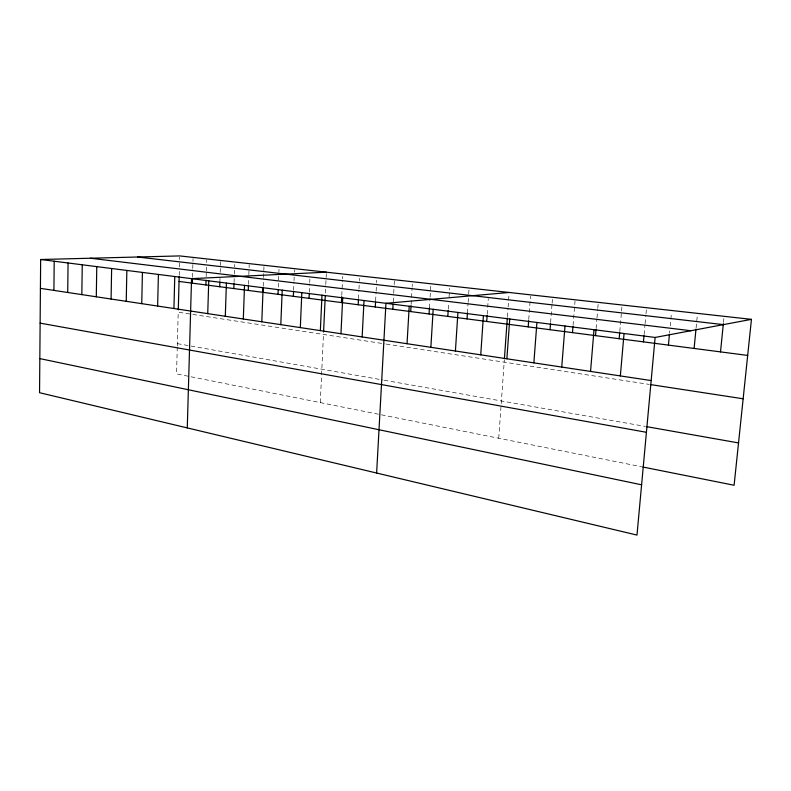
<?xml version="1.0" encoding="UTF-8"?>
<svg xmlns="http://www.w3.org/2000/svg" width="791" height="791" viewBox="0 0 791 791"><rect width="100%" height="100%" fill="white"/><g stroke="black" fill="none" stroke-linecap="round" stroke-linejoin="round"><path stroke-width="0.59" stroke-dasharray="3.96 2.97" d="M177.273 347.14L176.561 373.896L641.649 466.789M177.313 345.974L178.222 312.208L385.009 343.897M179.211 275.357L179.409 268.07M179.438 266.854L179.606 260.773M179.636 259.567L179.705 257.134M192.52 277.028L192.727 269.672M192.767 268.436L193.044 258.627M206.154 276.652L206.303 271.916M206.332 270.74L206.441 267.19M206.589 262.454L206.659 260.091M219.928 280.756L220.007 278.363M220.205 272.391L220.551 261.643M234.067 282.535L234.314 275.298M234.354 274.091L234.561 268.06M234.601 266.854L234.69 264.441M248.493 284.345L248.799 275.822M248.839 274.596L249.195 264.847M263.215 286.204L263.502 278.818M263.551 277.582L263.976 266.498M278.294 287.173L278.867 272.895M278.916 271.709L279.015 269.326M293.609 290.297L293.965 281.883M294.015 280.676L294.173 277.068M294.371 272.262L294.479 269.86M309.301 292.275L309.686 283.771M309.736 282.555L309.894 278.907M320.286 402.599L323.46 334.464M325.398 293.065L325.744 285.699M325.803 284.473L326.317 273.419M341.781 295.429L342.533 279.965M342.592 278.778L342.711 276.395M358.481 298.731L358.906 290.317M358.976 289.111L359.341 281.893M359.401 280.696L359.529 278.284M375.616 300.887L376.071 292.383M376.14 291.167L376.526 283.87M376.595 282.654L376.724 280.222M393.216 301.875L393.631 294.499M393.7 293.263L394.106 285.887M394.175 284.661L394.383 280.973M411.132 304.416L412.111 287.706M412.18 286.52L412.319 284.127M429.424 307.926L430.007 298.276M430.086 297.07L430.739 286.204M448.289 309.083L448.675 302.973M449.061 296.872L449.604 288.32M467.432 312.969L468.064 303.467M468.143 302.281L468.608 295.152M468.687 293.965L469.004 289.209M487.226 314.254L488.294 298.632M498.735 438.244L504.342 359.786M507.417 316.796L508.03 308.282M508.109 307.066L509.068 293.688M528.744 319.475L530.484 296.081M550.615 322.51L552.009 304.495M552.098 303.289L552.474 298.494M573.07 325.328L575.027 301.005M596.107 328.502L596.908 318.991M597.007 317.804L597.699 309.489M597.798 308.302L598.194 303.556M619.788 331.478L621.459 312.227M621.568 311.021L621.983 306.206M644.121 334.544L645.001 324.794M645.11 323.568L645.881 315.036M645.99 313.819L646.425 308.935M669.552 333.179L669.769 330.796M670.214 326.021L671.45 312.89M696.1 327.889L697.276 315.797M723.478 322.451L723.973 317.547M386.176 344.075L649.193 384.386M177.372 343.64L383.022 380.026M384.179 380.224L645.347 426.428"/><path stroke-width="1.19" d="M751.45 319.356L179.735 255.918L40.657 259.507L39.55 392.702L636.992 535.082L655.116 337.45L751.45 319.356L734.107 485.249L642.816 467.016M53.917 290.396L54.203 261.228M67.719 292.482L68.066 262.978M81.839 294.618L82.254 264.777M96.294 296.793L96.769 266.626M111.086 299.028L111.63 268.505M126.234 301.312L126.847 270.443M141.747 303.655L142.429 272.411M157.636 306.058L158.398 274.437M173.921 308.52L174.771 276.514M178.282 309.845L179.181 276.573M187.279 427.911L191.551 278.65L326.376 272.193M192.342 283.168L192.48 278.254M205.897 284.928L206.046 280.202M207.736 313.622L208.755 280.825M219.74 286.728L219.888 281.952M225.306 316.271L226.404 283.069M233.859 288.567L234.017 283.742M243.321 318.991L244.528 285.363M248.265 290.445L248.443 285.571M261.811 321.789L263.116 287.726M262.978 292.354L263.166 287.43M278.007 294.311L278.195 289.555M280.805 324.656L282.219 290.149M293.352 296.309L293.56 291.503M300.313 327.603L301.836 292.63M309.034 298.345L309.251 293.491M320.355 330.628L321.986 295.191M323.578 332.042L325.279 295.518M341.425 302.567L341.722 296.615M340.951 333.733L342.711 297.821M358.175 304.743L358.422 299.927M362.14 336.936L364.028 300.521M375.29 306.967L375.547 302.103M376.625 473.038L385.959 303.309L509.157 292.472M392.801 309.251L393.078 304.327M407.039 343.709L409.214 306.255M410.717 311.585L411.063 305.613M429.058 313.968L429.424 307.926M430.858 347.308L433.191 309.301M447.825 316.41L448.21 310.299M455.418 351.016L457.92 312.435M467.046 318.911L467.432 312.969M480.74 354.843L483.42 315.668M486.722 321.472L487.137 315.461M504.431 358.6L507.328 318.012M506.883 358.788L509.74 319.01M528.2 326.871L528.655 320.711M533.866 362.861L536.921 322.451M550.052 329.709L550.516 323.707M561.739 367.073L565.001 326.021M572.486 332.625L572.971 326.545M590.551 371.414L594.021 329.699M595.514 335.631L596.009 329.689M619.165 338.706L619.689 332.685M620.342 375.913L624.05 333.505M643.459 341.87L644.012 335.77M668.435 345.113L669.433 334.375M694.102 348.455L695.981 329.096M720.512 351.896L723.35 323.677M137.565 257.006L723.409 324.626M90.441 258.222L690.899 330.727M40.657 259.507L655.116 337.45M179.053 281.438L747.683 355.426M40.42 288.359L651.161 380.57M650.37 384.564L743.144 398.783M646.514 426.636L738.537 442.92M40.123 323.124L646.415 432.291M39.837 358.6L641.6 484.814"/></g></svg>
